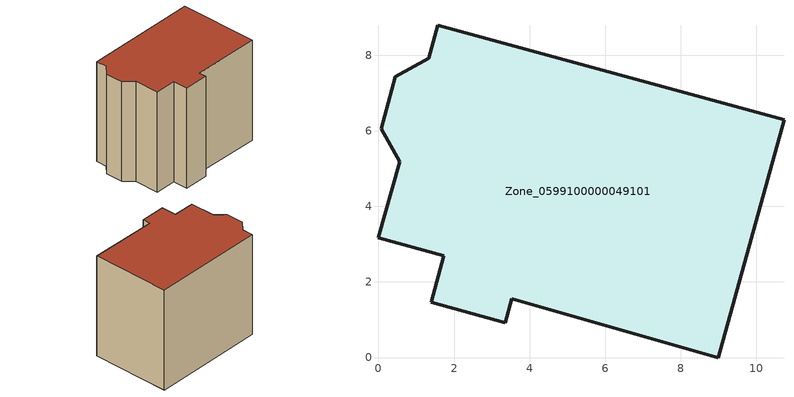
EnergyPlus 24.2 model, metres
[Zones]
Zone_0599100000049101
 floor ground (C_G): 1.4,1.47 1.73,2.69 0,3.17 0.56,5.18 0.07,6.05 0.45,7.43 1.33,7.92 1.57,8.79 10.73,6.29 8.99,0 3.53,1.55 3.35,0.92 z0
 wall outside (C_F): 1.33,7.92 0.45,7.43 0.07,6.05 0.56,5.18 0,3.17 1.73,2.69 1.4,1.47 3.35,0.92 3.53,1.55 8.99,0 10.73,6.29 1.57,8.79 1.33,7.92 z0:8.71
 roof outside (C_R): 10.73,6.29 1.57,8.79 1.33,7.92 0.45,7.43 0.07,6.05 0.56,5.18 0,3.17 1.73,2.69 1.4,1.47 3.35,0.92 3.53,1.55 8.99,0 z8.71
[BUILDING]
Pand.0599100000049101: North Axis=0; Terrain=City; Loads Convergence Tolerance Value=0.04; Temperature Convergence Tolerance Value=0.4; Solar Distribution=FullExterior; Maximum Number of Warmup Days=25; Minimum Number of Warmup Days=1
[Site:Location]
Rotterdam.The.Hague.AP_ZH_NLD Design_Conditions: Latitude=51.96; Longitude=4.45; Time Zone=1; Elevation=-4.5
[SITE:GROUNDTEMPERATURE:BUILDINGSURFACE]
18, 18, 18, 18, 18, 18, 18, 18, 18, 18, 18, 18
[MATERIAL] Thermal Absorptance=0.9; Solar Absorptance=0.7; Visible Absorptance=0.7
Name | Roughness | Thickness | Conductivity | Density | Specific Heat
G.TC.1946 | MediumSmooth | 0.15 | 1 | 540 | 1210
F.TC.1946 | Rough | 0.3 | 0.857143 | 1920 | 840
R.TC.1946 | MediumRough | 0.2 | 0.909091 | 1500 | 1000
[CONSTRUCTION]
C_G: G.TC.1946
C_F: F.TC.1946
C_R: R.TC.1946
[ZONE]
Zone_0599100000049101: Type=1; Multiplier=1; Ceiling Height=Autocalculate; Volume=Autocalculate; Floor Area=autocalculate; Part of Total Floor Area=Yes
[ZONEINFILTRATION:DESIGNFLOWRATE]
Infil_Zone_0599100000049101: Zone or ZoneList or Space or SpaceList=Zone_0599100000049101; Schedule=AlwaysOn; Design Flow Rate Calculation Method=Flow/Area; Flow Rate per Floor Area=0.003; Constant Term Coefficient=1; Temperature Term Coefficient=0; Velocity Term Coefficient=0; Velocity Squared Term Coefficient=0
[HVACTEMPLATE:ZONE:IDEALLOADSAIRSYSTEM]
Zone_0599100000049101: Maximum Heating Supply Air Temperature=50; Minimum Cooling Supply Air Temperature=13; Maximum Heating Supply Air Humidity Ratio=0.0156; Minimum Cooling Supply Air Humidity Ratio=0.0077; Heating Limit=NoLimit; Cooling Limit=NoLimit; Dehumidification Control Type=ConstantSensibleHeatRatio; Cooling Sensible Heat Ratio=0.7; Dehumidification Setpoint=60; Humidification Control Type=None; Humidification Setpoint=30; Outdoor Air Method=None; Outdoor Air Flow Rate per Person=0.00944; Outdoor Air Flow Rate per Zone Floor Area=0; Outdoor Air Flow Rate per Zone=0; Demand Controlled Ventilation Type=None; Outdoor Air Economizer Type=NoEconomizer; Heat Recovery Type=None; Sensible Heat Recovery Effectiveness=0.7; Latent Heat Recovery Effectiveness=0.65
[ZONECONTROL:THERMOSTAT]
ThermostatControl_Zone_0599100000049101: Zone or ZoneList=Zone_0599100000049101; Control Type Schedule=DualSetpointControlType; Control 1=Thermostat_Zone_0599100000049101; Temperature Difference Between Cutout And Setpoint=0
[THERMOSTATSETPOINT:DUALSETPOINT]
Thermostat_Zone_0599100000049101: Heating Setpoint Temperature Schedule=HeatingSetpoint_Zone_0599100000049101; Cooling Setpoint Temperature Schedule=CoolingSetpoint_Zone_0599100000049101
[SCHEDULE:COMPACT]
HeatingSetpoint_Zone_0599100000049101: Through: 12/31, For: AllDays, Until: 24:00, 21
CoolingSetpoint_Zone_0599100000049101: Through: 12/31, For: AllDays, Until: 24:00, 24
DualSetpointControlType: Through: 12/31, For: AllDays, Until: 24:00, 4
AlwaysOn: Through: 12/31, For: AllDays, Until: 24:00, 1
